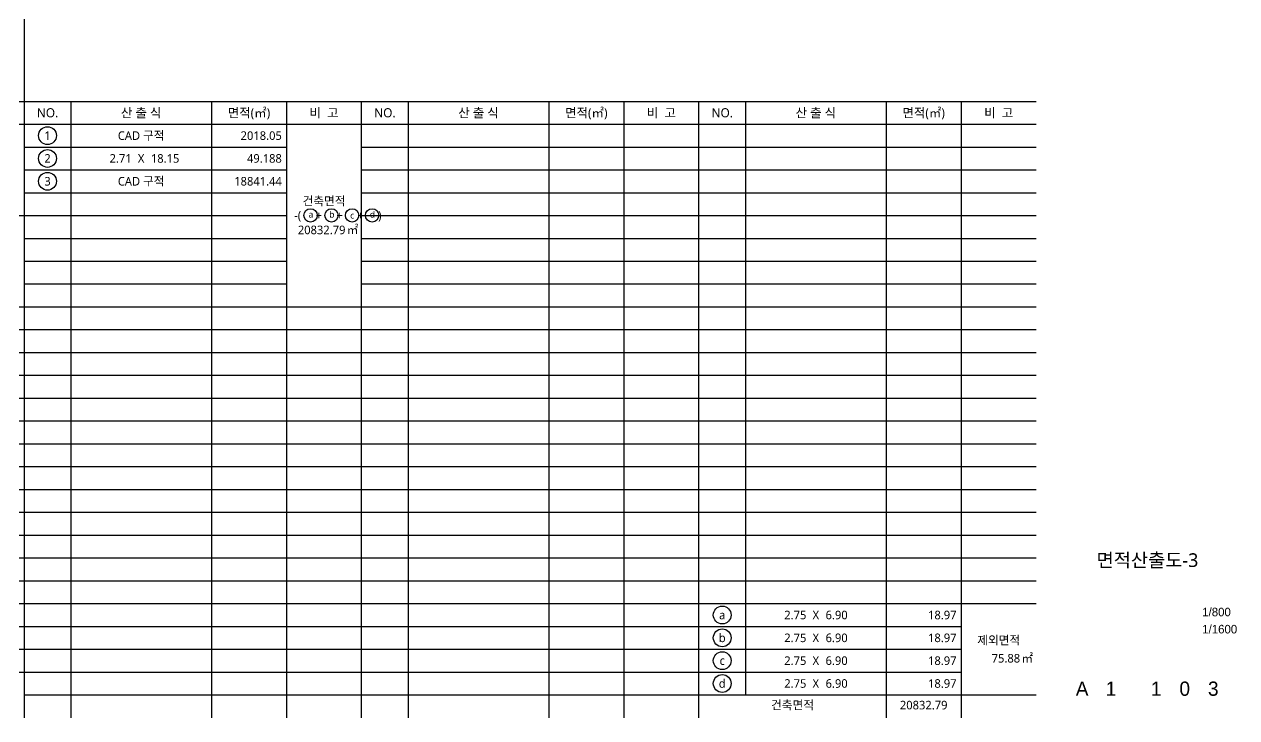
# Model space of a CAD drawing. Header units: millimetres. Extents: x 6000 to 1943854, y 3300 to 446500.
# Drawn here: x 1603600 to 1943854, y 3300 to 197714 of the extents above; entities that cross this region are included whole.
import ezdxf
from ezdxf.enums import TextEntityAlignment as Align

# ---------------------------------------------------------------- set-up
doc = ezdxf.new("R2010")
doc.units = ezdxf.units.MM
for name, color, linetype in [('AREALINE', 1, 'Continuous'), ('AREATEXT', 7, 'Continuous'), ('TEXT', 3, 'Continuous'), ('TEXT-TITLE', 6, 'Continuous'), ('TEXT-기입', 6, 'Continuous'), ('TEXT-주', 7, 'Continuous')]:
    doc.layers.add(name, color=color, linetype=linetype)
doc.styles.add('CGS', font='cgse', dxfattribs={"bigfont": 'cgs'})
doc.styles.add('나눔바른고딕', font='NanumBarunGothic.ttf')

msp = doc.modelspace()

# ---------------------------------------------------------------- linework, layer by layer
at = {"layer": 'AREALINE', "color": 251, "ltscale": 1000}
for p, q in [((1616666.7, 176100), (1616666.7, 3300)), ((1656133.3, 176100), (1656133.3, 3300)), ((1677200, 176100), (1677200, 3300)), ((1711333.3, 176100), (1711333.3, 3300)), ((1750800, 176100), (1750800, 3300)), ((1771866.7, 176100), (1771866.7, 3300)), ((1806000, 176100), (1806000, 9700)), ((1845466.7, 176100), (1845466.7, 3300)), ((1866533.3, 176100), (1866533.3, 3300))]:
    msp.add_line(p, q, dxfattribs=at)
for points in [[(1603600, 163300), (1677200, 163300)], [(1698266.7, 163300), (1792933.3, 163300)], [(1792933.3, 163300), (1887600, 163300)], [(1603600, 156900), (1677200, 156900)], [(1698266.7, 156900), (1792933.3, 156900)], [(1792933.3, 156900), (1887600, 156900)], [(1603600, 150500), (1677200, 150500)], [(1698266.7, 150500), (1792933.3, 150500)], [(1792933.3, 150500), (1887600, 150500)], [(1508933.3, 144100), (1603600, 144100)], [(1603600, 144100), (1677200, 144100)], [(1698266.7, 144100), (1792933.3, 144100)], [(1792933.3, 144100), (1887600, 144100)], [(1603600, 137700), (1677200, 137700)], [(1698266.7, 137700), (1792933.3, 137700)], [(1792933.3, 137700), (1887600, 137700)], [(1603600, 131300), (1677200, 131300)], [(1698266.7, 131300), (1792933.3, 131300)], [(1792933.3, 131300), (1887600, 131300)], [(1603600, 124900), (1677200, 124900)], [(1698266.7, 124900), (1792933.3, 124900)], [(1792933.3, 124900), (1887600, 124900)], [(1508933.3, 118500), (1603600, 118500)], [(1603600, 118500), (1698266.7, 118500)], [(1698266.7, 118500), (1792933.3, 118500)], [(1792933.3, 118500), (1887600, 118500)], [(1508933.3, 112100), (1603600, 112100)], [(1603600, 112100), (1698266.7, 112100)], [(1698266.7, 112100), (1792933.3, 112100)], [(1792933.3, 112100), (1887600, 112100)], [(1508933.3, 105700), (1603600, 105700)], [(1603600, 105700), (1698266.7, 105700)], [(1698266.7, 105700), (1792933.3, 105700)], [(1792933.3, 105700), (1887600, 105700)], [(1508933.3, 99300), (1603600, 99300)], [(1603600, 99300), (1698266.7, 99300)], [(1698266.7, 99300), (1792933.3, 99300)], [(1792933.3, 99300), (1887600, 99300)], [(1508933.3, 92900), (1603600, 92900)], [(1603600, 92900), (1698266.7, 92900)], [(1698266.7, 92900), (1792933.3, 92900)], [(1792933.3, 92900), (1887600, 92900)], [(1508933.3, 86500), (1603600, 86500)], [(1603600, 86500), (1698266.7, 86500)], [(1698266.7, 86500), (1792933.3, 86500)], [(1792933.3, 86500), (1887600, 86500)], [(1508933.3, 80100), (1603600, 80100)], [(1603600, 80100), (1698266.7, 80100)], [(1698266.7, 80100), (1792933.3, 80100)], [(1792933.3, 80100), (1887600, 80100)], [(1508933.3, 73700), (1603600, 73700)], [(1603600, 73700), (1698266.7, 73700)], [(1698266.7, 73700), (1792933.3, 73700)], [(1792933.3, 73700), (1887600, 73700)], [(1508933.3, 67300), (1603600, 67300)], [(1603600, 67300), (1698266.7, 67300)], [(1698266.7, 67300), (1792933.3, 67300)], [(1792933.3, 67300), (1887600, 67300)], [(1508933.3, 60900), (1603600, 60900)], [(1603600, 60900), (1698266.7, 60900)], [(1698266.7, 60900), (1792933.3, 60900)], [(1792933.3, 60900), (1887600, 60900)], [(1508933.3, 54500), (1603600, 54500)], [(1603600, 54500), (1698266.7, 54500)], [(1698266.7, 54500), (1792933.3, 54500)], [(1792933.3, 54500), (1887600, 54500)], [(1508933.3, 48100), (1603600, 48100)], [(1603600, 48100), (1698266.7, 48100)], [(1698266.7, 48100), (1792933.3, 48100)], [(1792933.3, 48100), (1887600, 48100)], [(1508933.3, 41700), (1603600, 41700)], [(1603600, 41700), (1698266.7, 41700)], [(1698266.7, 41700), (1792933.3, 41700)], [(1792933.3, 41700), (1887600, 41700)], [(1508933.3, 35300), (1603600, 35300)], [(1603600, 35300), (1698266.7, 35300)], [(1698266.7, 35300), (1792933.3, 35300)], [(1792933.3, 35300), (1887600, 35300)], [(1508933.3, 28900), (1603600, 28900)], [(1603600, 28900), (1698266.7, 28900)], [(1698266.7, 28900), (1792933.3, 28900)], [(1792933.3, 28900), (1866533.3, 28900)], [(1508933.3, 22500), (1603600, 22500)], [(1603600, 22500), (1698266.7, 22500)], [(1698266.7, 22500), (1792933.3, 22500)], [(1792933.3, 22500), (1866533.3, 22500)], [(1508933.3, 16100), (1603600, 16100)], [(1603600, 16100), (1698266.7, 16100)], [(1698266.7, 16100), (1792933.3, 16100)], [(1792933.3, 16100), (1866533.3, 16100)], [(1603600, 9700), (1698266.7, 9700)], [(1698266.7, 9700), (1792933.3, 9700)], [(1792933.3, 9700), (1887600, 9700)]]:
    msp.add_lwpolyline(points, dxfattribs=at)
at = {"layer": 'AREALINE'}
for centre, radius in [((1610133.3, 166500), 2500), ((1610133.3, 160100), 2500), ((1610133.3, 153700), 2500), ((1683944.9, 144141), 1875), ((1689823.6, 144141), 1875), ((1695617.6, 144141), 1875), ((1701205.2, 144141), 1875), ((1799466.7, 32100), 2500), ((1799466.7, 25700), 2500), ((1799466.7, 19300), 2500), ((1799466.7, 12900), 2500)]:
    msp.add_circle(centre, radius, dxfattribs=at)
at = {"layer": 'TEXT-주', "ltscale": 1000}
for p, q in [((1603600, 446500), (1603600, 3300)), ((1698266.7, 3300), (1698266.7, 176100)), ((1792933.3, 3300), (1792933.3, 176100))]:
    msp.add_line(p, q, dxfattribs=at)
for points in [[(1319600, 176100), (1603600, 176100)], [(1603600, 176100), (1887600, 176100)], [(1319600, 169700), (1603600, 169700)], [(1603600, 169700), (1887600, 169700)]]:
    msp.add_lwpolyline(points, dxfattribs=at)

# ---------------------------------------------------------------- texts
at = {"layer": 'AREATEXT', "style": '나눔바른고딕'}
for s, height, p in [('1', 2400, (1610133.3, 166500)), ('2', 2400, (1610133.3, 160100)), ('3', 2400, (1610133.3, 153700)), ('a', 1800, (1684045.6, 144392.6)), ('b', 1800, (1689924.3, 144392.6)), ('c', 1800, (1695617.6, 144141)), ('d', 1800, (1701305.9, 144392.6)), ('a', 2400, (1799466.7, 32100)), ('b', 2400, (1799466.7, 25700)), ('c', 2400, (1799466.7, 19300)), ('d', 2400, (1799466.7, 12900))]:
    msp.add_text(s, height=height, dxfattribs=at).set_placement(p, align=Align.MIDDLE_CENTER)
at = {"layer": 'TEXT', "style": '나눔바른고딕'}
for s, p in [('건축면적', (1687733.3, 148141)), ('-(     +     +     +     )', (1691607.4, 144141)), ('㎡', (1695731.8, 140100)), ('㎡', (1885065.1, 19968.7))]:
    msp.add_text(s, height=2400, dxfattribs=at).set_placement(p, align=Align.MIDDLE_CENTER)
at = {"layer": 'TEXT-TITLE', "style": '나눔바른고딕'}
msp.add_text('면적산출도-3', height=3840, dxfattribs=at).set_placement((1918800, 47485), align=Align.MIDDLE_CENTER)
at = {"layer": 'TEXT-기입', "ltscale": 1000, "style": '나눔바른고딕'}
for s, p in [('CAD 구적', (1636400, 166500)), ('X', (1636400, 160100)), ('CAD 구적', (1636400, 153700)), ('X', (1825733.3, 32100)), ('X', (1825733.3, 25700)), ('X', (1825733.3, 19300)), ('X', (1825733.3, 12900))]:
    msp.add_text(s, height=2400, dxfattribs=at).set_placement(p, align=Align.MIDDLE_CENTER)
for s, p in [('2018.05', (1675882.5, 166500)), ('2.71', (1633749.2, 160100)), ('49.188', (1675882.5, 160100)), ('18841.44', (1675882.5, 153700)), ('20832.79', (1693732.8, 140059)), ('2.75', (1823082.6, 32100)), ('18.97', (1865215.8, 32100)), ('2.75', (1823082.6, 25700)), ('18.97', (1865215.8, 25700)), ('2.75', (1823082.6, 19300)), ('18.97', (1865215.8, 19300)), ('75.88', (1883066.1, 19968.7)), ('2.75', (1823082.6, 12900)), ('18.97', (1865215.8, 12900))]:
    msp.add_text(s, height=2400, dxfattribs=at).set_placement(p, align=Align.MIDDLE_RIGHT)
for s, p in [('18.15', (1639136.9, 160100)), ('6.90', (1828470.2, 32100)), ('6.90', (1828470.2, 25700)), ('6.90', (1828470.2, 19300)), ('6.90', (1828470.2, 12900))]:
    msp.add_text(s, height=2400, dxfattribs=at).set_placement(p, align=Align.MIDDLE_LEFT)
at = {"layer": 'TEXT-기입', "style": 'CGS'}
for s, p in [('1/800', (1934163, 31013.2)), ('1/1600', (1934163, 26213.2))]:
    msp.add_text(s, height=2400, dxfattribs=at).set_placement(p, align=Align.BOTTOM_LEFT)
at = {"layer": 'TEXT-기입', "color": 1, "ltscale": 1000, "style": '나눔바른고딕'}
msp.add_text('제외면적', height=2400, dxfattribs=at).set_placement((1877066.7, 25031.3), align=Align.MIDDLE_CENTER)
at = {"layer": 'TEXT-기입', "style": 'CGS'}
for s, p in [('A', (1900462.1, 11443)), ('1', (1908562.6, 11443)), ('1', (1921262.1, 11443)), ('0', (1929262.1, 11443)), ('3', (1937262.1, 11443))]:
    msp.add_text(s, height=4000, dxfattribs=at).set_placement(p, align=Align.MIDDLE_CENTER)
at = {"layer": 'TEXT-기입', "color": 2, "style": '나눔바른고딕'}
msp.add_text('건축면적', height=2400, dxfattribs=at).set_placement((1819200, 6839.2), align=Align.MIDDLE_CENTER)
at = {"layer": 'TEXT-기입', "color": 1, "style": '나눔바른고딕'}
msp.add_text('20832.79', height=2400, dxfattribs=at).set_placement((1856000, 6839.2), align=Align.MIDDLE_CENTER)
at = {"layer": 'TEXT-주', "style": '나눔바른고딕'}
for s, p in [('NO.', (1610133.3, 172900)), ('산 출 식', (1636400, 172900)), ('면적(㎡)', (1666666.7, 172900)), ('비  고', (1687733.3, 172900)), ('NO.', (1704800, 172900)), ('산 출 식', (1731066.7, 172900)), ('면적(㎡)', (1761333.3, 172900)), ('비  고', (1782400, 172900)), ('NO.', (1799466.7, 172900)), ('산 출 식', (1825733.3, 172900)), ('면적(㎡)', (1856000, 172900)), ('비  고', (1877066.7, 172900))]:
    msp.add_text(s, height=2560, dxfattribs=at).set_placement(p, align=Align.MIDDLE_CENTER)

doc.saveas('drawing.dxf')
